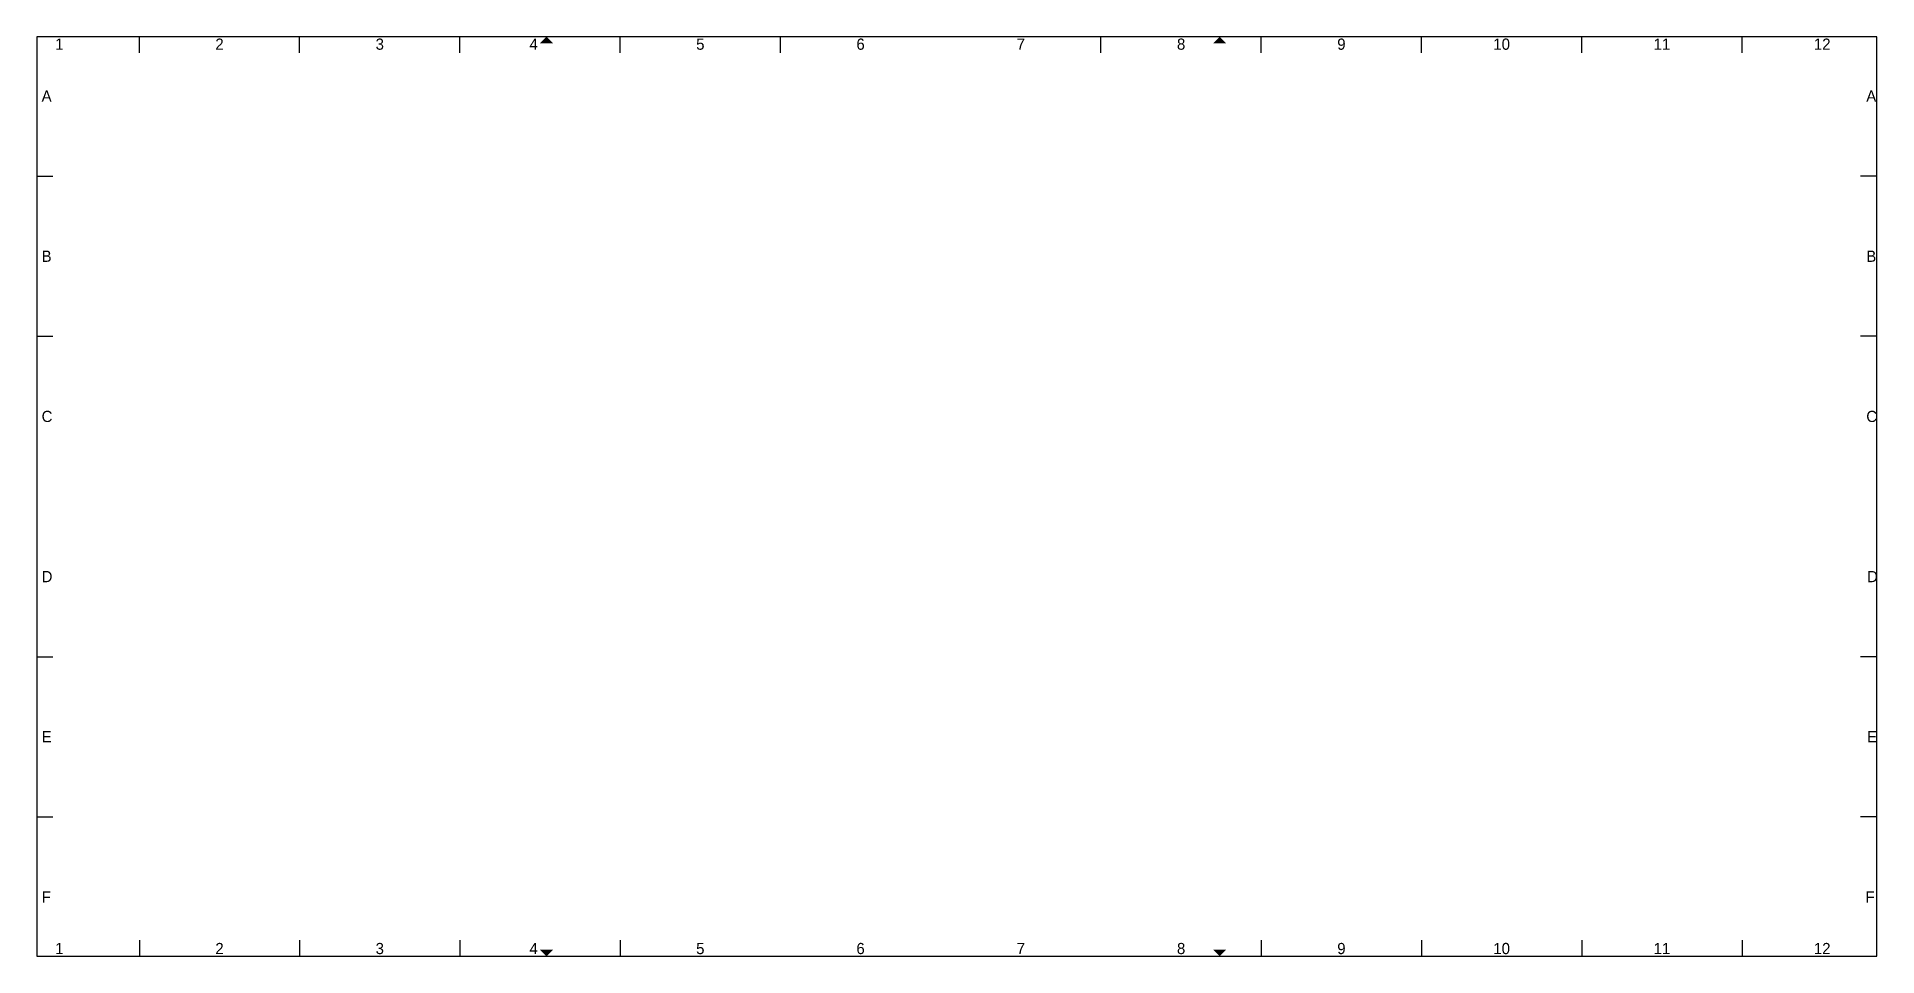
# Model space of a CAD drawing. Extents: x -5 to 569, y -5 to 282.
import ezdxf
from ezdxf.enums import TextEntityAlignment as Align

# ---------------------------------------------------------------- set-up
doc = ezdxf.new("R2010")
doc.units = 0
doc.layers.add('to-xx-rooster', color=7, linetype='CONTINUOUS', lineweight=25)
doc.layers.add('to-xx-vouwmerk', color=7, linetype='CONTINUOUS', lineweight=18)
doc.styles.add('RTW_ISO', font='iso-rtw.shx')

msp = doc.modelspace()

# ---------------------------------------------------------------- hatches: boundary and pattern name
at = {"layer": 'to-xx-vouwmerk'}
for points in [[(156, 280), (154, 282), (152, 280)], [(366, 280), (364, 282), (362, 280)], [(152, -3), (154, -5), (156, -3)], [(362, -3), (364, -5), (366, -3)]]:
    msp.add_hatch(color=256, dxfattribs=at).paths.add_polyline_path(points)

# ---------------------------------------------------------------- linework, layer by layer
at = {"layer": 'to-xx-rooster'}
for p, q in [((-5, 282), (-5, -5)), ((569, 282), (-5, 282)), ((27, 277), (27, 282)), ((77, 277), (77, 282)), ((127, 277), (127, 282)), ((177, 277), (177, 282)), ((227, 277), (227, 282)), ((327, 277), (327, 282)), ((377, 277), (377, 282)), ((427, 277), (427, 282)), ((477, 277), (477, 282)), ((527, 277), (527, 282)), ((569, -5), (569, 282)), ((-5, 238.5), (0, 238.5)), ((569, 238.5), (564, 238.5)), ((-5, 188.5), (0, 188.5)), ((569, 188.5), (564, 188.5)), ((-5, 88.5), (0, 88.5)), ((569, 88.5), (564, 88.5)), ((-5, 38.5), (0, 38.5)), ((569, 38.5), (564, 38.5)), ((27, 0), (27, -5)), ((77, 0), (77, -5)), ((127, 0), (127, -5)), ((177, 0), (177, -5)), ((377, 0), (377, -5)), ((427, 0), (427, -5)), ((477, 0), (477, -5)), ((527, 0), (527, -5)), ((-5, -5), (569, -5))]:
    msp.add_line(p, q, dxfattribs=at)

# ---------------------------------------------------------------- texts
at = {"layer": 'to-xx-rooster', "style": 'RTW_ISO'}
for s, p in [('1', (2, 276.9)), ('2', (52, 276.9)), ('3', (102, 276.9)), ('4', (150, 276.9)), ('5', (202, 276.9)), ('6', (252, 276.9)), ('7', (302, 276.9)), ('8', (352, 276.9)), ('9', (402, 276.9)), ('10', (452, 276.9)), ('11', (502, 276.9)), ('12', (552, 276.9)), ('1', (2, -5.4)), ('2', (52, -5.4)), ('3', (102, -5.4)), ('4', (150, -5.4)), ('5', (202, -5.4)), ('6', (252, -5.4)), ('7', (302, -5.4)), ('8', (352, -5.4)), ('9', (402, -5.4)), ('10', (452, -5.4)), ('11', (502, -5.4)), ('12', (552, -5.4))]:
    msp.add_text(s, height=3.5, dxfattribs=at).set_placement(p, align=Align.BOTTOM_CENTER)
for s, p in [('A', (-3.5, 263.5)), ('A', (565.75, 263.5)), ('B', (-3.5, 213.5)), ('B', (565.75, 213.5)), ('C', (-3.5, 163.5)), ('C', (565.75, 163.5)), ('D', (-3.5, 113.5)), ('D', (566, 113.5)), ('E', (-3.5, 63.5)), ('E', (566, 63.5)), ('F', (-3.5, 13.5)), ('F', (565.5, 13.5))]:
    msp.add_text(s, height=3.5, dxfattribs=at).set_placement(p, align=Align.MIDDLE_LEFT)

doc.saveas('drawing.dxf')
